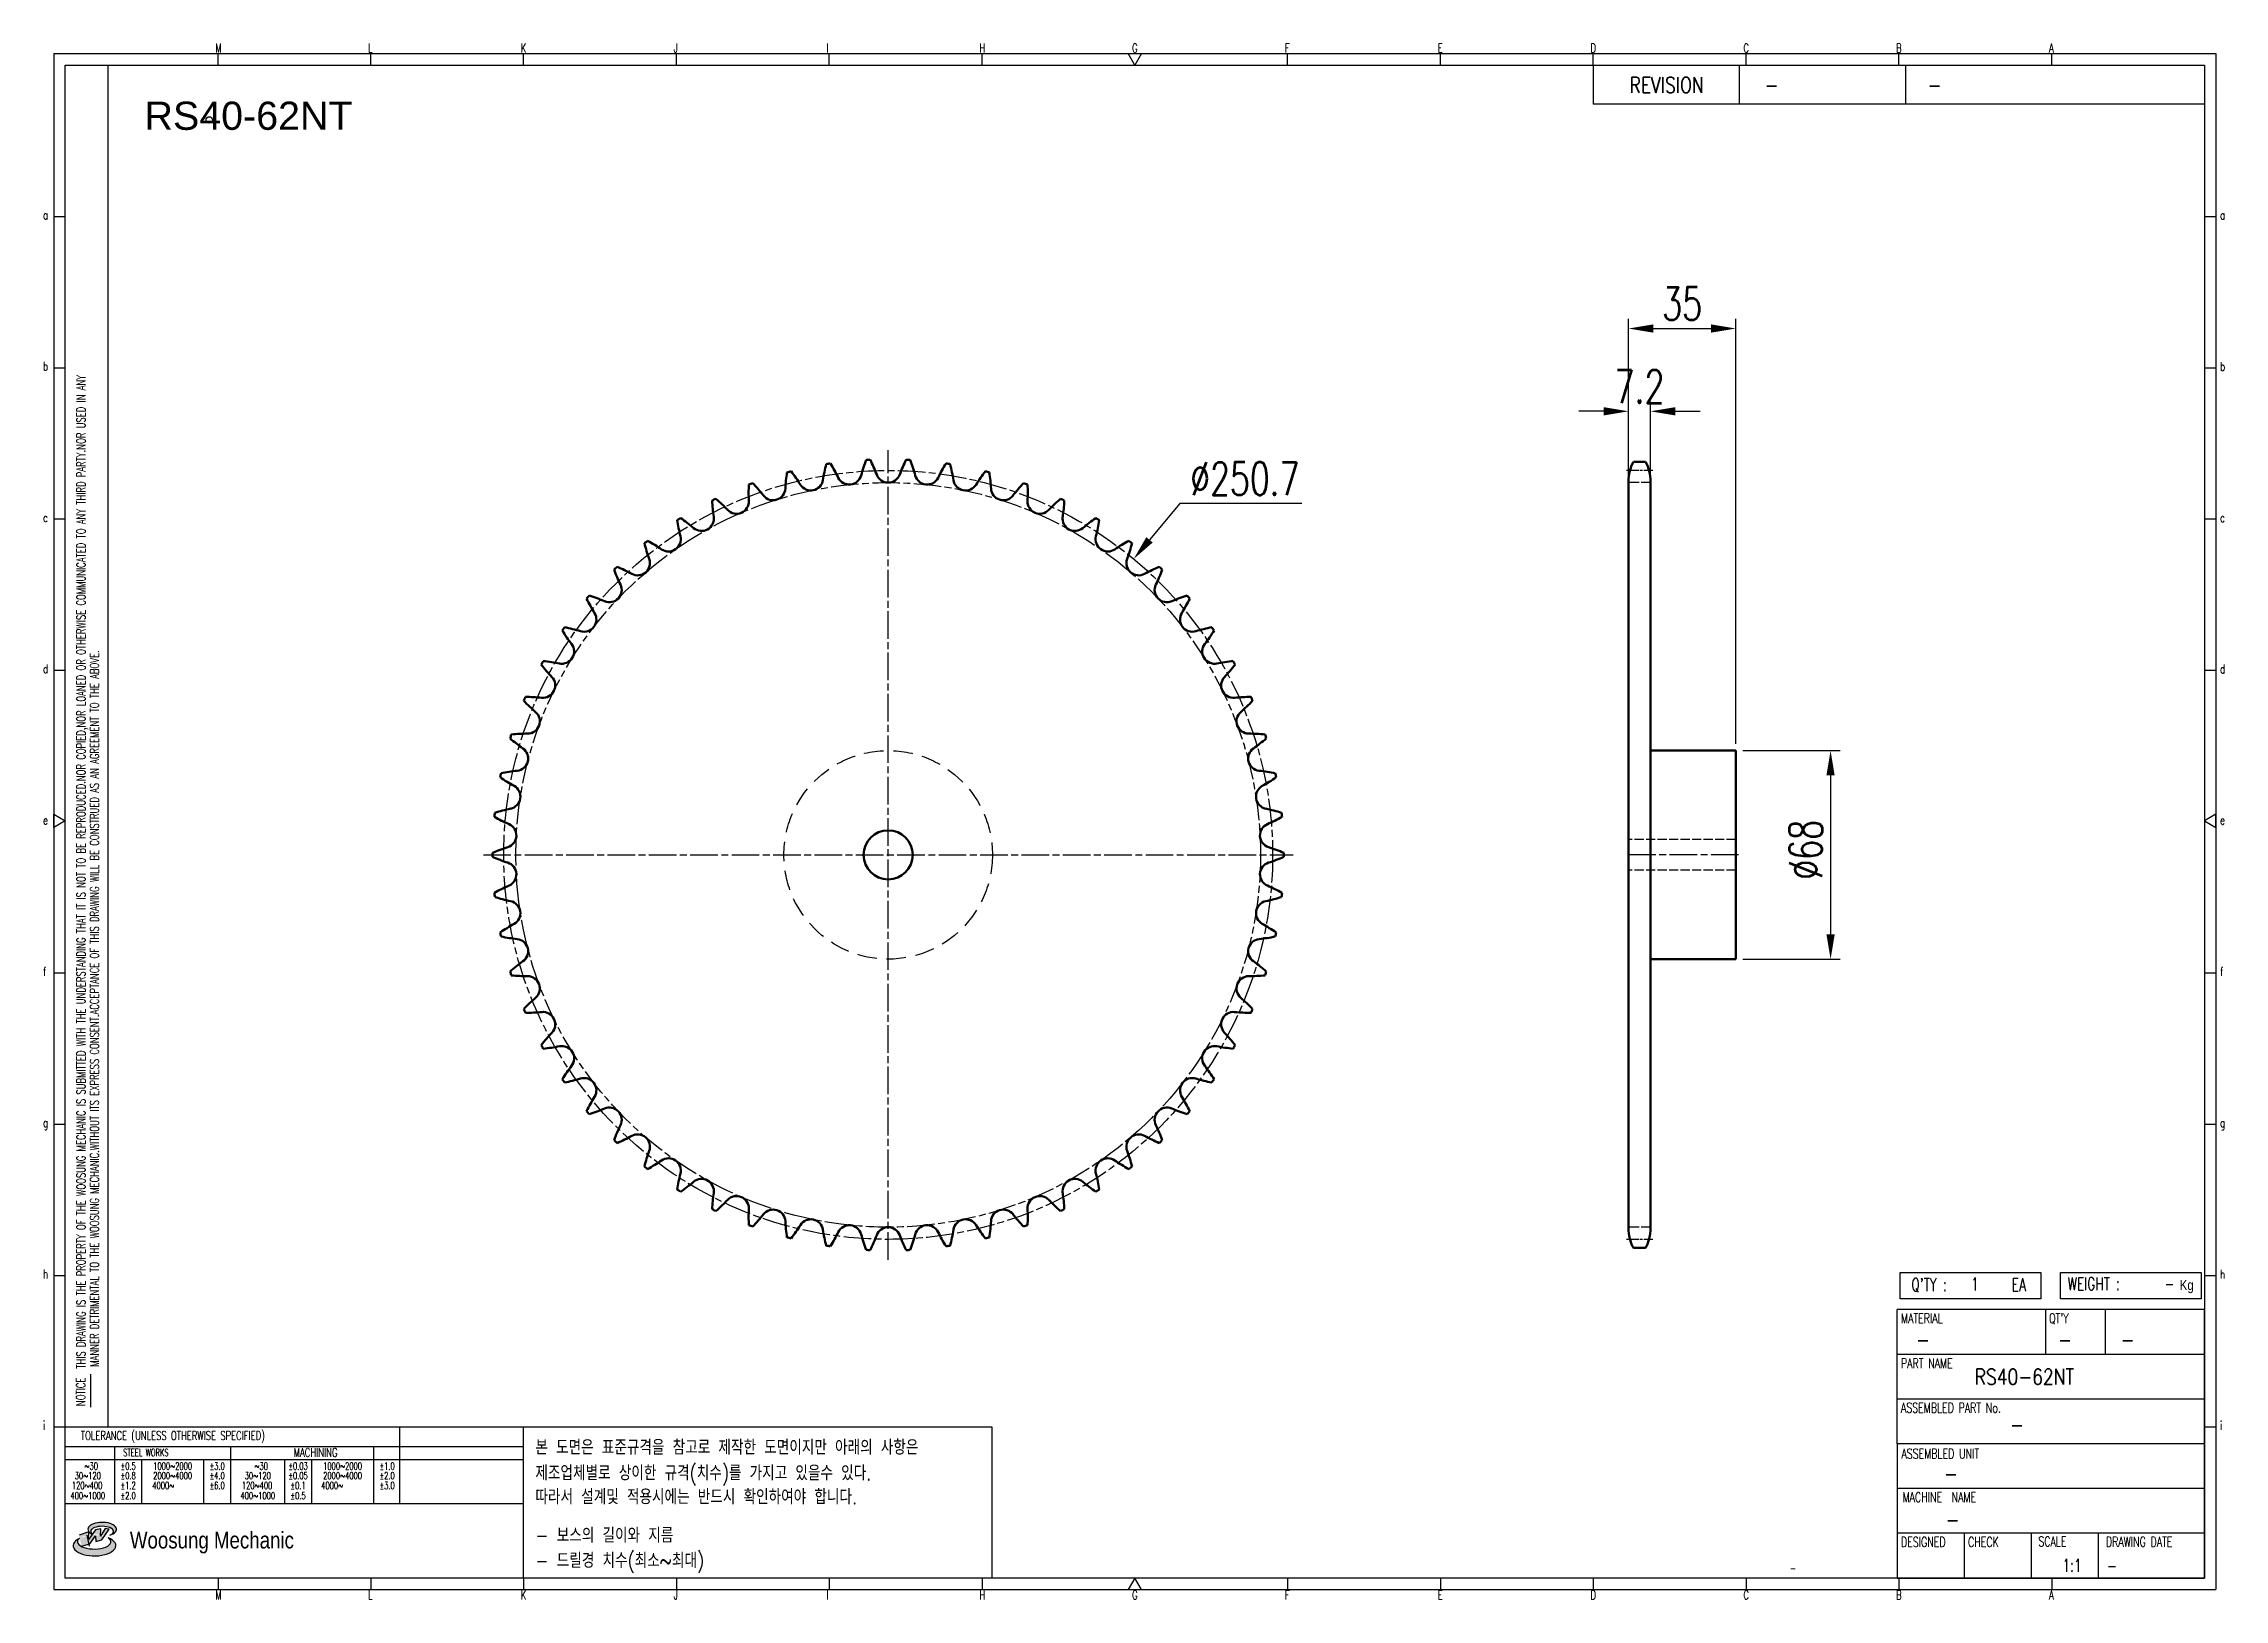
# Model space of a CAD drawing. Header units: millimetres. Extents: x 24040 to 24751, y 28 to 536.
import ezdxf
from ezdxf.enums import TextEntityAlignment as Align

# ---------------------------------------------------------------- set-up
doc = ezdxf.new("R2010")
doc.units = ezdxf.units.MM
for name, pattern in [('AM_ISO02W050', [7.5, 6, -1.5]), ('AM_ISO02W050x2', [3.75, 3, -0.75]), ('AM_ISO08W050', [18, 12, -1.5, 3, -1.5]), ('AM_ISO08W050x2', [9, 6, -0.75, 1.5, -0.75]), ('HIDDEN', [9.525, 6.35, -3.175])]:
    doc.linetypes.add(name, pattern=pattern)
for name, color, linetype, lineweight in [('AM_0N', 7, 'Continuous', 50), ('AM_3N', 6, 'AM_ISO02W050', 25), ('AM_7N', 4, 'AM_ISO08W050', 25)]:
    doc.layers.add(name, color=color, linetype=linetype, lineweight=lineweight)
for name, color, linetype in [('HL', 2, 'HIDDEN'), ('S-DIM', 7, 'Continuous'), ('TITLE', 7, 'Continuous'), ('도면레이아웃', 7, 'Continuous')]:
    doc.layers.add(name, color=color, linetype=linetype)
doc.styles.add('HAN', font='ROMANS.shx', dxfattribs={"width": 0.7, "bigfont": 'whgtxt.shx'})
doc.styles.add('HKD_ST2', font='romans.shx', dxfattribs={"width": 0.7, "height": 4, "bigfont": '@extfont2.shx'})
doc.styles.add('HSG', font='SIMPLEX.shx', dxfattribs={"width": 0.7, "bigfont": 'HSG.shx'})
doc.styles.add('ROMANS', font='romans.shx', dxfattribs={"width": 0.7, "bigfont": 'whgtxt.shx'})
doc.styles.add('SLDTEXTSTYLE4', font='arial.ttf', dxfattribs={"width": 0.8})
doc.styles.get("Standard").update_dxf_attribs({"font": 'arial.ttf'})
doc.dimstyles.new('APP23', dxfattribs={"dimscale": 4.5, "dimtxt": 2.4, "dimasz": 1.8, "dimexe": 0.7, "dimexo": 0.5, "dimgap": 0.6, "dimtad": 1, "dimtoh": 1, "dimdec": 1, "dimrnd": 0.01, "dimzin": 9, "dimdsep": 46, "dimtxsty": 'HSG', "dimcen": 0, "dimclrd": 1, "dimclre": 1, "dimclrt": 256, "dimazin": 2, "dimtp": 1, "dimtm": 1, "dimtfac": 0.5, "dimtdec": 1, "dimtix": 1, "dimtofl": 0, "dimtmove": 0, "dimatfit": 3, "dimfxl": 0, "dimtvp": 1, "dimtolj": 2, "dimlwd": -1, "dimlwe": -1, "dimarcsym": 0})

# ---------------------------------------------------------------- blocks, each defined once
blk = doc.blocks.new('SUYWSHJH')
at = {"layer": '도면레이아웃'}
h = blk.add_hatch(color=10, dxfattribs=at)
h.paths.add_polyline_path([(1.544, 35.177), (1.554, 34.966), (1.779, 35.034), (2.054, 35.422), (1.908, 35.446), (1.728, 35.167), (1.741, 35.439), (1.547, 35.405), (1.292, 35.041), (1.295, 35.33), (0.943, 35.208), (1.03, 34.8), (1.336, 34.885)])
edge = h.paths.add_edge_path()
edge.add_ellipse((1.795, 35.421), major_axis=(-0.53, 0), ratio=0.487785, start_angle=122.36065, end_angle=403.39574)
edge.add_line((1.411, 35.244), (1.419, 35.261))
edge.add_ellipse((1.798, 35.344), major_axis=(-0.423, 0), ratio=0.444396, start_angle=131.58977, end_angle=386.19408, ccw=False)
edge = h.paths.add_edge_path()
edge.add_ellipse((1.512, 34.815), major_axis=(-0.793, 0), ratio=0.480113, start_angle=314.67633, end_angle=590.85213)
edge.add_ellipse((1.501, 34.958), major_axis=(-0.62, 0), ratio=0.43311, start_angle=331.7024, end_angle=574.42495, ccw=False)
for p, q in [((0, 90.118), (80.15, 90.118)), ((0, 90.118), (0, 33.191)), ((6.089, 89.693), (6.089, 90.118)), ((11.753, 89.693), (11.753, 90.118)), ((17.418, 89.693), (17.418, 90.118)), ((23.082, 89.693), (23.082, 90.118)), ((28.746, 89.693), (28.746, 90.118)), ((34.411, 89.693), (34.411, 90.118)), ((45.739, 89.693), (45.739, 90.118)), ((51.404, 89.693), (51.404, 90.118)), ((57.068, 89.693), (57.068, 90.118)), ((62.732, 89.693), (62.732, 90.118)), ((68.397, 89.693), (68.397, 90.118)), ((74.061, 89.693), (74.061, 90.118)), ((80.15, 90.118), (80.15, 33.191)), ((0, 84.085), (0.425, 84.085)), ((79.725, 84.085), (80.15, 84.085)), ((0, 78.478), (0.425, 78.478)), ((79.725, 78.478), (80.15, 78.478)), ((0, 72.87), (0.425, 72.87)), ((79.725, 72.87), (80.15, 72.87)), ((0, 67.262), (0.425, 67.262)), ((79.725, 67.262), (80.15, 67.262)), ((0, 56.047), (0.425, 56.047)), ((79.725, 56.047), (80.15, 56.047)), ((0, 50.439), (0.425, 50.439)), ((79.725, 50.439), (80.15, 50.439)), ((0, 44.832), (0.425, 44.832)), ((79.725, 44.832), (80.15, 44.832)), ((1.377, 39.947), (1.377, 41.174)), ((0, 39.224), (0.425, 39.224)), ((79.725, 39.224), (80.15, 39.224)), ((0, 33.191), (80.15, 33.191)), ((6.089, 33.616), (6.089, 33.191)), ((11.753, 33.616), (11.753, 33.191)), ((17.418, 33.616), (17.418, 33.191)), ((23.082, 33.616), (23.082, 33.191)), ((28.746, 33.616), (28.746, 33.191)), ((34.411, 33.616), (34.411, 33.191)), ((45.739, 33.616), (45.739, 33.191)), ((51.404, 33.616), (51.404, 33.191)), ((57.068, 33.616), (57.068, 33.191)), ((62.732, 33.616), (62.732, 33.191)), ((68.397, 33.616), (68.397, 33.191)), ((74.061, 33.616), (74.061, 33.191))]:
    blk.add_line(p, q)
at = {"color": 2}
for p, q in [((2.017, 39.224), (2.017, 89.693)), ((0.425, 39.224), (17.418, 39.224)), ((12.816, 39.224), (12.816, 36.382)), ((17.418, 33.616), (17.418, 39.224)), ((0.425, 38.487), (17.418, 38.487)), ((0.425, 38.012), (17.418, 38.012)), ((2.257, 38.487), (2.257, 36.382)), ((3.257, 38.012), (3.257, 36.382)), ((5.557, 38.012), (5.557, 36.382)), ((6.557, 38.5), (6.557, 36.382)), ((8.557, 38.012), (8.557, 36.382)), ((9.557, 38.026), (9.557, 36.382)), ((11.857, 38.487), (11.857, 36.382)), ((0.425, 36.382), (17.418, 36.382))]:
    blk.add_line(p, q, dxfattribs=at)
at = {"color": 6, "ltscale": 0.5}
for p, q in [((57.068, 89.693), (57.068, 88.246)), ((62.47, 89.693), (62.47, 88.246)), ((68.635, 89.693), (68.635, 88.246)), ((79.725, 88.246), (57.068, 88.246)), ((68.336, 38.59), (68.336, 43.563)), ((79.725, 43.563), (68.336, 43.563)), ((73.827, 43.563), (73.827, 41.905)), ((76.037, 43.563), (76.037, 41.905)), ((79.725, 38.59), (79.725, 43.563)), ((79.725, 41.905), (68.336, 41.905)), ((79.725, 40.248), (68.336, 40.248)), ((68.336, 38.59), (68.336, 33.616)), ((79.725, 38.59), (68.336, 38.59)), ((79.725, 33.616), (79.725, 38.59)), ((79.725, 36.932), (68.336, 36.932)), ((79.725, 35.274), (68.336, 35.274)), ((70.822, 33.616), (70.822, 35.274)), ((73.309, 33.616), (73.309, 35.274)), ((75.796, 33.616), (75.796, 35.274)), ((68.336, 33.616), (79.725, 33.616))]:
    blk.add_line(p, q, dxfattribs=at)
for points in [[(40.075, 89.693), (39.83, 90.118), (40.32, 90.118)], [(0.425, 89.693), (79.725, 89.693), (79.725, 33.616), (0.425, 33.616)], [(0.425, 61.679), (0, 61.433), (0, 61.924)], [(79.725, 61.679), (80.15, 61.433), (80.15, 61.924)], [(40.075, 33.616), (39.83, 33.191), (40.32, 33.191)]]:
    blk.add_lwpolyline(points, close=True)
at = {"layer": 'TITLE', "color": 20}
for p, q in [((68.449, 43.961), (68.449, 44.936)), ((68.449, 44.936), (73.654, 44.936)), ((73.654, 44.936), (73.654, 43.961)), ((74.39, 43.961), (74.39, 44.936)), ((74.39, 44.936), (79.595, 44.936)), ((79.595, 44.936), (79.595, 43.961)), ((73.654, 43.961), (68.449, 43.961)), ((79.595, 43.961), (74.39, 43.961))]:
    blk.add_line(p, q, dxfattribs=at)
at = {"layer": '도면레이아웃'}
for p, q in [((1.295, 35.33), (0.943, 35.208)), ((1.03, 34.8), (1.336, 34.885)), ((1.224, 35.208), (1.311, 34.8)), ((1.224, 35.208), (1.224, 35.208)), ((1.547, 35.405), (1.292, 35.041)), ((1.292, 35.041), (1.295, 35.33)), ((1.336, 34.885), (1.544, 35.177)), ((1.419, 35.261), (1.411, 35.244)), ((1.544, 35.177), (1.554, 34.966)), ((1.741, 35.439), (1.547, 35.405)), ((1.554, 34.966), (1.779, 35.034)), ((1.908, 35.446), (1.728, 35.167)), ((1.728, 35.167), (1.741, 35.439)), ((1.779, 35.034), (2.054, 35.422)), ((2.054, 35.422), (1.908, 35.446))]:
    blk.add_line(p, q, dxfattribs=at)
for centre, major_axis, ratio, start_param, end_param in [((1.795, 35.421), (-0.53, 0), 0.487785, 2.135596, 7.040584), ((1.512, 34.815), (-0.793, 0), 0.480113, 5.492138, 10.312315), ((1.501, 34.958), (-0.62, 0), 0.43311, 5.789299, 10.025607), ((1.798, 35.344), (-0.423, 0), 0.444396, 2.296675, 6.740358)]:
    blk.add_ellipse(centre, major_axis=major_axis, ratio=ratio, start_param=start_param, end_param=end_param, dxfattribs=at)
at = {"color": 4, "style": 'HKD_ST2', "width": 0.7}
for s, p in [('M', (5.988, 90.164)), ('L', (11.652, 90.164)), ('K', (17.316, 90.164)), ('J', (22.981, 90.164)), ('I', (28.645, 90.164)), ('H', (34.309, 90.164)), ('G', (39.974, 90.164)), ('F', (45.638, 90.164)), ('E', (51.302, 90.164)), ('D', (56.967, 90.164)), ('C', (62.631, 90.164)), ('B', (68.295, 90.164)), ('A', (73.96, 90.164)), ('a', (-0.395, 83.976)), ('a', (80.305, 83.97)), ('b', (-0.395, 78.368)), ('b', (80.305, 78.362)), ('c', (-0.395, 72.76)), ('c', (80.305, 72.754)), ('d', (-0.395, 67.153)), ('d', (80.305, 67.147)), ('e', (-0.395, 61.545)), ('e', (80.305, 61.539)), ('f', (-0.395, 55.937)), ('f', (80.305, 55.931)), ('g', (-0.395, 50.33)), ('g', (80.305, 50.324)), ('h', (-0.395, 44.722)), ('h', (80.305, 44.716)), ('i', (-0.395, 39.114)), ('i', (80.305, 39.108)), ('M', (5.988, 32.824)), ('L', (11.652, 32.824)), ('K', (17.316, 32.824)), ('J', (22.981, 32.824)), ('I', (28.645, 32.824)), ('H', (34.309, 32.824)), ('G', (39.974, 32.824)), ('F', (45.638, 32.824)), ('E', (51.302, 32.824)), ('D', (56.967, 32.824)), ('C', (62.631, 32.824)), ('B', (68.295, 32.824)), ('A', (73.96, 32.824))]:
    blk.add_text(s, height=0.326, dxfattribs=at).set_placement(p)
for s, height, style, width, p in [('REVISION', 0.5806, 'HAN', 0.8, (58.415, 88.664)), ('-', 0.581, 'HAN', 0.8, (63.426, 88.664)), ('-', 0.581, 'HAN', 0.8, (69.468, 88.664)), ("Q'TY : ", 0.4746, 'HKD_ST2', 0.7, (68.857, 44.253)), ('1', 0.475, 'HKD_ST2', 0.7, (71.071, 44.275)), ('EA', 0.4746, 'HKD_ST2', 0.7, (72.578, 44.253)), ('WEIGHT : ', 0.4746, 'HKD_ST2', 0.7, (74.65, 44.286)), ('-', 0.581, 'HAN', 0.8, (69.029, 42.157)), ('-', 0.581, 'HAN', 0.8, (74.289, 42.157)), ('-', 0.581, 'HAN', 0.8, (76.623, 42.157)), ('-', 0.581, 'HAN', 0.8, (72.515, 39.013)), ('-', 0.581, 'HAN', 0.8, (70.067, 37.189)), ('-', 0.581, 'HAN', 0.8, (70.126, 35.48)), ('1:1', 0.4746, 'HKD_ST2', 0.7, (74.458, 33.848)), ('-', 0.475, 'HKD_ST2', 0.7, (76.112, 33.837))]:
    blk.add_text(s, height=height, dxfattribs=dict(style=style, width=width)).set_placement(p)
at = {"color": 6, "style": 'HKD_ST2', "width": 0.7}
for s, p in [(' THIS DRAWING IS THE PROPERTY OF THE WOOSUNG MECHANIC IS SUBMITTED WITH THE UNDERSTANDING THAT IT IS NOT TO BE REPRODUCED.NOR COPIED,NOR LOANED OR OTHERWISE COMMUNICATED TO ANY THIRD PARTY.NOR USED IN ANY', (1.173, 41.217)), ('MANNER DETRIMENTAL TO THE WOOSUNG MECHANIC.WITHOUT ITS EXPRESS CONSENT.ACCEPTANCE OF THIS DRAWING WILL BE CONSTRUED AS AN AGREEMENT TO THE ABOVE.', (1.672, 41.447))]:
    blk.add_text(s, height=0.326266, rotation=90, dxfattribs=at).set_placement(p)
at = {"style": 'HKD_ST2', "width": 0.7}
blk.add_text('-', height=0.475, dxfattribs=at).set_placement((78.613, 44.286), align=Align.RIGHT)
at = {"color": 4, "style": 'HKD_ST2', "width": 0.7}
for s, height, p in [('MATERIAL', 0.3651, (68.474, 43.425)), ("QT'Y", 0.3651, (73.965, 43.425)), ('PART NAME', 0.3651, (68.474, 41.756)), ('ASSEMBLED PART No.', 0.36511, (68.474, 40.109)), ('ASSEMBLED UNIT', 0.36511, (68.49, 38.408)), ('MACHINE  NAME', 0.36511, (68.532, 36.794)), ('DESIGNED', 0.3651, (68.474, 35.136)), ('CHECK', 0.3651, (70.961, 35.136)), ('SCALE', 0.3651, (73.566, 35.153)), ('DRAWING DATE', 0.36511, (76.071, 35.141))]:
    blk.add_text(s, height=height, dxfattribs=at).set_placement(p, align=Align.TOP_LEFT)
at = {"style": 'HKD_ST2', "width": 0.7}
blk.add_text('NOTICE', height=0.3263, rotation=90, dxfattribs=at).set_placement((1.163, 39.988))
for s, height, style, width, p in [('TOLERANCE (UNLESS OTHERWISE SPECIFIED)', 0.32627, 'HKD_ST2', 0.7, (4.417, 38.896)), ('-', 0.326, 'ROMANS', 0.65, (64.469, 33.975))]:
    blk.add_text(s, height=height, dxfattribs=dict(style=style, width=width)).set_placement(p, align=Align.MIDDLE_CENTER)
at = {"color": 4, "style": 'HKD_ST2', "width": 0.7}
for s, height, p in [('STEEL WORKS', 0.26101, (3.416, 38.268)), ('MACHINING', 0.3263, (9.707, 38.27)), ('%%P0.5', 0.261, (2.757, 37.762)), ('%%P0.8', 0.261, (2.757, 37.411)), ('%%P3.0', 0.261, (6.057, 37.762)), ('%%P4.0', 0.261, (6.057, 37.411)), ('%%P0.03', 0.261, (9.057, 37.762)), ('%%P0.05', 0.261, (9.057, 37.411)), ('%%P1.0', 0.261, (12.357, 37.762)), ('%%P2.0', 0.261, (12.357, 37.411)), ('%%P1.2', 0.261, (2.757, 37.045)), ('%%P2.0', 0.261, (2.757, 36.67)), ('%%P6.0', 0.261, (6.057, 37.045)), ('%%P0.1', 0.261, (9.057, 37.045)), ('%%P0.5', 0.261, (9.057, 36.67)), ('%%P3.0', 0.261, (12.357, 37.045))]:
    blk.add_text(s, height=height, dxfattribs=at).set_placement(p, align=Align.MIDDLE)
for s, height, p in [('30%%126120', 0.261, (1.263, 37.411)), ('%%12630', 0.261, (1.389, 37.762)), ('2000%%1264000', 0.26101, (4.407, 37.411)), ('1000%%1262000', 0.26101, (4.407, 37.762)), ('30%%126120', 0.261, (7.563, 37.411)), ('%%12630', 0.261, (7.689, 37.762)), ('2000%%1264000', 0.26101, (10.707, 37.411)), ('1000%%1262000', 0.26101, (10.707, 37.762)), ('400%%1261000', 0.26101, (1.263, 36.67)), ('120%%126400', 0.26101, (1.237, 37.045)), ('4000%%126', 0.261, (4.061, 37.045)), ('400%%1261000', 0.26101, (7.563, 36.67)), ('120%%126400', 0.26101, (7.537, 37.045)), ('4000%%126', 0.261, (10.321, 37.045))]:
    blk.add_text(s, height=height, dxfattribs=at).set_placement(p, align=Align.MIDDLE_CENTER)
at = {"color": 1, "style": 'SLDTEXTSTYLE4', "width": 0.8}
blk.add_text('Woosung Mechanic', height=0.61957, dxfattribs=at).set_placement((2.822, 34.711))
at = {"layer": 'TITLE', "width": 0.8}
blk.add_text('Kg', height=0.3789, dxfattribs=at).set_placement((78.807, 44.286))
blk = doc.blocks.new('*D2')
at = {"layer": 'Defpoints', "color": 0, "transparency": 16777216}
for p in [(24395.01, 367.68), (24234.91, 174.7)]:
    blk.add_point(p, dxfattribs=at)
at = {"layer": 'S-DIM', "color": 1, "transparency": 16777216}
for p, q in [((24410.03, 385.78), (24400.18, 373.91)), ((24449.81, 385.78), (24410.03, 385.78))]:
    blk.add_line(p, q, dxfattribs=at)
blk.add_solid([(24399.14, 374.78), (24401.22, 373.05), (24395.01, 367.68)], dxfattribs=at)
at = {"layer": 'S-DIM', "transparency": 16777216, "insert": (24431.27, 393.88), "char_height": 10.8, "attachment_point": 5, "style": 'HSG'}
blk.add_mtext('\\A2;∅250.7', dxfattribs=at)
blk = doc.blocks.new('*D3')
at = {"layer": 'Defpoints', "color": 0, "transparency": 16777216}
for p in [(24563.56, 415.83), (24556.36, 392.59), (24563.56, 392.59)]:
    blk.add_point(p, dxfattribs=at)
at = {"layer": 'S-DIM', "color": 1, "transparency": 16777216}
for p, q in [((24548.26, 415.83), (24540.16, 415.83)), ((24556.36, 394.84), (24556.36, 418.98)), ((24563.56, 394.84), (24563.56, 418.98)), ((24571.66, 415.83), (24579.76, 415.83))]:
    blk.add_line(p, q, dxfattribs=at)
for points in [[(24548.26, 417.18), (24548.26, 414.48), (24556.36, 415.83)], [(24571.66, 417.18), (24571.66, 414.48), (24563.56, 415.83)]]:
    blk.add_solid(points, dxfattribs=at)
at = {"layer": 'S-DIM', "transparency": 16777216, "insert": (24559.96, 423.93), "char_height": 10.8, "attachment_point": 5, "style": 'HSG'}
blk.add_mtext('\\A2;7.2', dxfattribs=at)
blk = doc.blocks.new('*D4')
at = {"layer": 'Defpoints', "color": 0, "transparency": 16777216}
for p in [(24591.36, 442.83), (24556.36, 392.59), (24591.36, 305.19)]:
    blk.add_point(p, dxfattribs=at)
at = {"layer": 'S-DIM', "color": 1, "transparency": 16777216}
for p, q in [((24556.36, 394.84), (24556.36, 445.98)), ((24564.46, 442.83), (24583.26, 442.83)), ((24591.36, 307.44), (24591.36, 445.98))]:
    blk.add_line(p, q, dxfattribs=at)
for points in [[(24564.46, 444.18), (24564.46, 441.48), (24556.36, 442.83)], [(24583.26, 444.18), (24583.26, 441.48), (24591.36, 442.83)]]:
    blk.add_solid(points, dxfattribs=at)
at = {"layer": 'S-DIM', "transparency": 16777216, "insert": (24573.86, 450.93), "char_height": 10.8, "attachment_point": 5, "style": 'HSG'}
blk.add_mtext('\\A2;35', dxfattribs=at)
blk = doc.blocks.new('*D5')
at = {"layer": 'Defpoints', "color": 0, "transparency": 16777216}
for p in [(24591.36, 305.19), (24591.36, 237.19), (24622.27, 237.19)]:
    blk.add_point(p, dxfattribs=at)
at = {"layer": 'S-DIM', "color": 1, "transparency": 16777216}
for p, q in [((24593.61, 305.19), (24625.42, 305.19)), ((24622.27, 297.09), (24622.27, 245.29)), ((24593.61, 237.19), (24625.42, 237.19))]:
    blk.add_line(p, q, dxfattribs=at)
for points in [[(24620.92, 297.09), (24623.62, 297.09), (24622.27, 305.19)], [(24620.92, 245.29), (24623.62, 245.29), (24622.27, 237.19)]]:
    blk.add_solid(points, dxfattribs=at)
at = {"layer": 'S-DIM', "transparency": 16777216, "insert": (24614.17, 272.86), "char_height": 10.8, "attachment_point": 5, "rotation": 90, "style": 'HSG'}
blk.add_mtext('\\A2;%%c68', dxfattribs=at)

msp = doc.modelspace()

# ---------------------------------------------------------------- linework, layer by layer
at = {"color": 4}
msp.add_lwpolyline([(24196.08, 84.73), (24348.8, 84.73), (24348.8, 35.39), (24196.08, 35.39)], close=True, dxfattribs=at)
msp.add_circle((24093.57, 510.83), 1.06)
at = {"layer": 'AM_0N'}
for p, q in [((24557.97, 399.37), (24561.95, 399.37)), ((24556.36, 392.97), (24556.36, 149.41)), ((24563.56, 392.97), (24563.56, 149.41)), ((24563.56, 305.19), (24591.36, 305.19)), ((24591.36, 305.19), (24591.36, 237.19)), ((24563.56, 237.19), (24591.36, 237.19)), ((24557.97, 143.01), (24561.95, 143.01))]:
    msp.add_line(p, q, dxfattribs=at)
msp.add_circle((24314.96, 271.19), 8, dxfattribs=at)
for centre, radius, start, end in [((24353.97, 383.73), 61.06, 165.88463, 170.8871), ((24314.96, 271.19), 129.02, 98.40814, 99.01121), ((24244.06, 366.89), 61.06, 26.53226, 31.53472), ((24365.15, 379.21), 61.06, 160.07818, 165.08065), ((24314.96, 271.19), 129.02, 92.60169, 93.20476), ((24254.1, 373.57), 61.06, 20.72581, 25.72827), ((24375.82, 373.57), 61.06, 154.27173, 159.27419), ((24314.96, 271.19), 129.02, 86.79524, 87.39831), ((24264.77, 379.21), 61.06, 14.91935, 19.92182), ((24385.87, 366.89), 61.06, 148.46528, 153.46774), ((24314.96, 271.19), 129.02, 80.98879, 81.59186), ((24275.96, 383.73), 61.06, 9.1129, 14.11537), ((24569.86, 392.97), 13.5, 151.70092, 180), ((24550.06, 392.97), 13.5, 0, 28.29908), ((24330.51, 389.28), 61.06, 177.49754, 182.5), ((24314.96, 271.19), 129.02, 110.02104, 110.62412), ((24226.24, 350.66), 61.06, 38.14516, 43.14763), ((24342.38, 387.1), 61.06, 171.69108, 176.69355), ((24314.96, 271.19), 129.02, 104.21459, 104.81767), ((24234.74, 359.23), 61.06, 32.33871, 37.34117), ((24289.72, 394.03), 4.01, 212.33871, 350.8871), ((24302.27, 395.96), 4.01, 206.53226, 345.08065), ((24314.96, 396.6), 4.01, 200.72581, 339.27419), ((24327.65, 395.96), 4.01, 194.91935, 333.46774), ((24340.21, 394.03), 4.01, 189.1129, 327.66129), ((24395.19, 359.23), 61.06, 142.65883, 147.66129), ((24314.96, 271.19), 129.02, 75.18233, 75.78541), ((24287.54, 387.1), 61.06, 3.30645, 8.30892), ((24403.68, 350.66), 61.06, 136.85237, 141.85484), ((24314.96, 271.19), 129.02, 69.37588, 69.97896), ((24299.41, 389.28), 61.06, 357.5, 2.50246), ((24314.96, 271.19), 129.02, 115.82749, 116.43057), ((24318.49, 390.24), 61.06, 183.30399, 188.30645), ((24218.66, 341.28), 61.06, 43.95161, 48.95408), ((24265.5, 386.44), 4.01, 223.95161, 2.5), ((24277.42, 390.85), 4.01, 218.14516, 356.69355), ((24352.51, 390.85), 4.01, 183.30645, 321.85484), ((24364.42, 386.44), 4.01, 177.5, 316.04839), ((24411.26, 341.28), 61.06, 131.04592, 136.04839), ((24314.96, 271.19), 129.02, 63.56943, 64.17251), ((24311.44, 390.24), 61.06, 351.69355, 356.69601), ((24314.96, 271.19), 129.02, 121.63395, 122.23702), ((24306.42, 389.99), 61.06, 189.11044, 194.1129), ((24212.06, 331.17), 61.06, 49.75806, 54.76053), ((24254.1, 380.84), 4.01, 229.75806, 8.30645), ((24375.82, 380.84), 4.01, 171.69355, 310.24194), ((24417.86, 331.17), 61.06, 125.23947, 130.24194), ((24314.96, 271.19), 129.02, 57.76298, 58.36605), ((24323.5, 389.99), 61.06, 345.8871, 350.88956), ((24314.96, 271.19), 129.02, 127.4404, 128.04347), ((24294.45, 388.52), 61.06, 194.91689, 199.91935), ((24206.52, 320.46), 61.06, 55.56452, 60.56698), ((24243.32, 374.12), 4.01, 235.56452, 14.1129), ((24386.61, 374.12), 4.01, 165.8871, 304.43548), ((24423.4, 320.46), 61.06, 119.43302, 124.43548), ((24335.47, 388.52), 61.06, 340.08065, 345.08311), ((24314.96, 271.19), 129.02, 51.95653, 52.5596), ((24314.96, 271.19), 129.02, 133.24685, 133.84992), ((24282.68, 385.84), 61.06, 200.72334, 205.72581), ((24202.09, 309.23), 61.06, 61.37097, 66.37343), ((24233.27, 366.35), 4.01, 241.37097, 19.91935), ((24396.65, 366.35), 4.01, 160.08065, 298.62903), ((24427.83, 309.23), 61.06, 113.62657, 118.62903), ((24347.24, 385.84), 61.06, 334.27419, 339.27666), ((24314.96, 271.19), 129.02, 46.15008, 46.75315), ((24314.96, 271.19), 129.02, 139.0533, 139.65638), ((24198.82, 297.62), 61.06, 67.17742, 72.17988), ((24224.06, 357.59), 4.01, 247.17742, 25.72581), ((24405.86, 357.59), 4.01, 154.27419, 292.82258), ((24431.1, 297.62), 61.06, 107.82012, 112.82258), ((24314.96, 271.19), 129.02, 40.34362, 40.9467), ((24215.79, 347.96), 4.01, 252.98387, 31.53226), ((24271.25, 381.99), 61.06, 206.52979, 211.53226), ((24414.13, 347.96), 4.01, 148.46774, 287.01613), ((24358.67, 381.99), 61.06, 328.46774, 333.47021), ((24314.96, 271.19), 129.02, 144.85975, 145.46283), ((24260.27, 377), 61.06, 212.33625, 217.33871), ((24196.75, 285.73), 61.06, 72.98387, 77.98634), ((24433.18, 285.73), 61.06, 102.01366, 107.01613), ((24369.66, 377), 61.06, 322.66129, 327.66375), ((24314.96, 271.19), 129.02, 34.53717, 35.14025), ((24314.96, 271.19), 129.02, 150.6662, 151.26928), ((24195.88, 273.7), 61.06, 78.79032, 83.79279), ((24208.53, 337.53), 4.01, 258.79032, 37.33871), ((24421.39, 337.53), 4.01, 142.66129, 281.20968), ((24434.04, 273.7), 61.06, 96.20721, 101.20968), ((24314.96, 271.19), 129.02, 28.73072, 29.3338), ((24249.84, 370.92), 61.06, 218.1427, 223.14516), ((24202.37, 326.42), 4.01, 264.59677, 43.14516), ((24427.56, 326.42), 4.01, 136.85484, 275.40323), ((24380.08, 370.92), 61.06, 316.85484, 321.8573), ((24314.96, 271.19), 129.02, 156.47266, 157.07573), ((24240.09, 363.82), 61.06, 223.94915, 228.95161), ((24196.24, 261.64), 61.06, 84.59677, 89.59924), ((24433.68, 261.64), 61.06, 90.40076, 95.40323), ((24389.84, 363.82), 61.06, 311.04839, 316.05085), ((24314.96, 271.19), 129.02, 22.92427, 23.52734), ((24197.36, 314.75), 4.01, 270.40323, 48.95161), ((24432.57, 314.75), 4.01, 131.04839, 269.59677), ((24314.96, 271.19), 129.02, 162.27911, 162.88218), ((24231.1, 355.77), 61.06, 229.7556, 234.75806), ((24197.81, 249.68), 61.06, 90.40323, 95.40569), ((24193.55, 302.62), 4.01, 276.20968, 54.75806), ((24436.37, 302.62), 4.01, 125.24194, 263.79032), ((24432.11, 249.68), 61.06, 84.59431, 89.59677), ((24398.82, 355.77), 61.06, 305.24194, 310.2444), ((24314.96, 271.19), 129.02, 17.11782, 17.72089), ((24314.96, 271.19), 129.02, 168.08556, 168.68863), ((24222.97, 346.85), 61.06, 235.56205, 240.56452), ((24200.59, 237.94), 61.06, 96.20968, 101.21214), ((24191, 290.18), 4.01, 282.01613, 60.56452), ((24438.93, 290.18), 4.01, 119.43548, 257.98387), ((24429.33, 237.94), 61.06, 78.78786, 83.79032), ((24406.95, 346.85), 61.06, 299.43548, 304.43795), ((24314.96, 271.19), 129.02, 11.31137, 11.91444), ((24314.96, 271.19), 129.02, 173.89201, 174.49509), ((24204.54, 226.54), 61.06, 102.01613, 107.01859), ((24425.38, 226.54), 61.06, 72.98141, 77.98387), ((24314.96, 271.19), 129.02, 5.50491, 6.10799), ((24215.79, 337.16), 61.06, 241.3685, 246.37097), ((24189.71, 277.54), 4.01, 287.82258, 66.37097), ((24440.21, 277.54), 4.01, 113.62903, 252.17742), ((24414.13, 337.16), 61.06, 293.62903, 298.6315), ((24209.63, 215.59), 61.06, 107.82258, 112.82504), ((24314.96, 271.19), 129.02, 179.69846, 180.30154), ((24209.63, 326.79), 61.06, 247.17496, 252.17742), ((24420.3, 215.59), 61.06, 67.17496, 72.17742), ((24420.3, 326.79), 61.06, 287.82258, 292.82504), ((24314.96, 271.19), 129.02, 359.69846, 0.30154), ((24189.71, 264.84), 4.01, 293.62903, 72.17742), ((24440.21, 264.84), 4.01, 107.82258, 246.37097), ((24215.79, 205.22), 61.06, 113.62903, 118.6315), ((24314.96, 271.19), 129.02, 185.50491, 186.10799), ((24204.54, 315.84), 61.06, 252.98141, 257.98387), ((24191, 252.2), 4.01, 299.43548, 77.98387), ((24438.93, 252.2), 4.01, 102.01613, 240.56452), ((24425.38, 315.84), 61.06, 282.01613, 287.01859), ((24414.13, 205.22), 61.06, 61.3685, 66.37097), ((24314.96, 271.19), 129.02, 353.89201, 354.49509), ((24222.97, 195.53), 61.06, 119.43548, 124.43795), ((24314.96, 271.19), 129.02, 191.31137, 191.91444), ((24200.59, 304.44), 61.06, 258.78786, 263.79032), ((24193.55, 239.76), 4.01, 305.24194, 83.79032), ((24436.37, 239.76), 4.01, 96.20968, 234.75806), ((24429.33, 304.44), 61.06, 276.20968, 281.21214), ((24406.95, 195.53), 61.06, 55.56205, 60.56452), ((24314.96, 271.19), 129.02, 348.08556, 348.68863), ((24231.1, 186.61), 61.06, 125.24194, 130.2444), ((24398.82, 186.61), 61.06, 49.7556, 54.75806), ((24314.96, 271.19), 129.02, 197.11782, 197.72089), ((24197.81, 292.7), 61.06, 264.59431, 269.59677), ((24197.36, 227.63), 4.01, 311.04839, 89.59677), ((24432.57, 227.63), 4.01, 90.40323, 228.95161), ((24432.11, 292.7), 61.06, 270.40323, 275.40569), ((24314.96, 271.19), 129.02, 342.27911, 342.88218), ((24240.09, 178.56), 61.06, 131.04839, 136.05085), ((24314.96, 271.19), 129.02, 202.92427, 203.52734), ((24389.84, 178.56), 61.06, 43.94915, 48.95161), ((24314.96, 271.19), 129.02, 336.47266, 337.07573), ((24196.24, 280.74), 61.06, 270.40076, 275.40323), ((24202.37, 215.96), 4.01, 316.85484, 95.40323), ((24427.56, 215.96), 4.01, 84.59677, 223.14516), ((24433.68, 280.74), 61.06, 264.59677, 269.59924), ((24249.84, 171.46), 61.06, 136.85484, 141.8573), ((24314.96, 271.19), 129.02, 208.73072, 209.3338), ((24195.88, 268.68), 61.06, 276.20721, 281.20968), ((24208.53, 204.85), 4.01, 322.66129, 101.20968), ((24421.39, 204.85), 4.01, 78.79032, 217.33871), ((24434.04, 268.68), 61.06, 258.79032, 263.79279), ((24380.08, 171.46), 61.06, 38.1427, 43.14516), ((24314.96, 271.19), 129.02, 330.6662, 331.26928), ((24260.27, 165.38), 61.06, 142.66129, 147.66375), ((24369.66, 165.38), 61.06, 32.33625, 37.33871), ((24314.96, 271.19), 129.02, 214.53717, 215.14025), ((24196.75, 256.65), 61.06, 282.01366, 287.01613), ((24215.79, 194.42), 4.01, 328.46774, 107.01613), ((24271.25, 160.39), 61.06, 148.46774, 153.47021), ((24414.13, 194.42), 4.01, 72.98387, 211.53226), ((24358.67, 160.39), 61.06, 26.52979, 31.53226), ((24433.18, 256.65), 61.06, 252.98387, 257.98634), ((24314.96, 271.19), 129.02, 324.85975, 325.46283), ((24314.96, 271.19), 129.02, 220.34362, 220.9467), ((24198.82, 244.76), 61.06, 287.82012, 292.82258), ((24224.06, 184.79), 4.01, 334.27419, 112.82258), ((24405.86, 184.79), 4.01, 67.17742, 205.72581), ((24431.1, 244.76), 61.06, 247.17742, 252.17988), ((24314.96, 271.19), 129.02, 319.0533, 319.65638), ((24282.68, 156.54), 61.06, 154.27419, 159.27666), ((24314.96, 271.19), 129.02, 226.15008, 226.75315), ((24202.09, 233.15), 61.06, 293.62657, 298.62903), ((24233.27, 176.03), 4.01, 340.08065, 118.62903), ((24396.65, 176.03), 4.01, 61.37097, 199.91935), ((24427.83, 233.15), 61.06, 241.37097, 246.37343), ((24347.24, 156.54), 61.06, 20.72334, 25.72581), ((24314.96, 271.19), 129.02, 313.24685, 313.84992), ((24294.45, 153.86), 61.06, 160.08065, 165.08311), ((24206.52, 221.92), 61.06, 299.43302, 304.43548), ((24243.32, 168.26), 4.01, 345.8871, 124.43548), ((24386.61, 168.26), 4.01, 55.56452, 194.1129), ((24423.4, 221.92), 61.06, 235.56452, 240.56698), ((24335.47, 153.86), 61.06, 14.91689, 19.91935), ((24314.96, 271.19), 129.02, 231.95653, 232.5596), ((24306.42, 152.39), 61.06, 165.8871, 170.88956), ((24212.06, 211.21), 61.06, 305.23947, 310.24194), ((24254.1, 161.54), 4.01, 351.69355, 130.24194), ((24375.82, 161.54), 4.01, 49.75806, 188.30645), ((24417.86, 211.21), 61.06, 229.75806, 234.76053), ((24323.5, 152.39), 61.06, 9.11044, 14.1129), ((24314.96, 271.19), 129.02, 307.4404, 308.04347), ((24314.96, 271.19), 129.02, 237.76298, 238.36605), ((24318.49, 152.14), 61.06, 171.69355, 176.69601), ((24218.66, 201.1), 61.06, 311.04592, 316.04839), ((24265.5, 155.94), 4.01, 357.5, 136.04839), ((24364.42, 155.94), 4.01, 43.95161, 182.5), ((24411.26, 201.1), 61.06, 223.95161, 228.95408), ((24311.44, 152.14), 61.06, 3.30399, 8.30645), ((24314.96, 271.19), 129.02, 301.63395, 302.23702), ((24314.96, 271.19), 129.02, 243.56943, 244.17251), ((24330.51, 153.1), 61.06, 177.5, 182.50246), ((24314.96, 271.19), 129.02, 249.37588, 249.97896), ((24226.24, 191.72), 61.06, 316.85237, 321.85484), ((24277.42, 151.53), 4.01, 3.30645, 141.85484), ((24342.38, 155.28), 61.06, 183.30645, 188.30892), ((24234.74, 183.15), 61.06, 322.65883, 327.66129), ((24289.72, 148.35), 4.01, 9.1129, 147.66129), ((24302.27, 146.42), 4.01, 14.91935, 153.46774), ((24314.96, 145.78), 4.01, 20.72581, 159.27419), ((24327.65, 146.42), 4.01, 26.53226, 165.08065), ((24340.21, 148.35), 4.01, 32.33871, 170.8871), ((24395.19, 183.15), 61.06, 212.33871, 217.34117), ((24287.54, 155.28), 61.06, 351.69108, 356.69355), ((24352.51, 151.53), 4.01, 38.14516, 176.69355), ((24403.68, 191.72), 61.06, 218.14516, 223.14763), ((24314.96, 271.19), 129.02, 290.02104, 290.62412), ((24299.41, 153.1), 61.06, 357.49754, 2.5), ((24314.96, 271.19), 129.02, 295.82749, 296.43057), ((24569.86, 149.41), 13.5, 180, 208.29908), ((24550.06, 149.41), 13.5, 331.70092, 0), ((24314.96, 271.19), 129.02, 255.18233, 255.78541), ((24353.97, 158.65), 61.06, 189.1129, 194.11537), ((24314.96, 271.19), 129.02, 260.98879, 261.59186), ((24244.06, 175.49), 61.06, 328.46528, 333.46774), ((24365.15, 163.17), 61.06, 194.91935, 199.92182), ((24314.96, 271.19), 129.02, 266.79524, 267.39831), ((24254.1, 168.81), 61.06, 334.27173, 339.27419), ((24375.82, 168.81), 61.06, 200.72581, 205.72827), ((24314.96, 271.19), 129.02, 272.60169, 273.20476), ((24264.77, 163.17), 61.06, 340.07818, 345.08065), ((24385.87, 175.49), 61.06, 206.53226, 211.53472), ((24314.96, 271.19), 129.02, 278.40814, 279.01121), ((24275.96, 158.65), 61.06, 345.88463, 350.8871), ((24314.96, 271.19), 129.02, 284.21459, 284.81767)]:
    msp.add_arc(centre, radius, start, end, dxfattribs=at)
at = {"layer": 'AM_3N', "linetype": 'AM_ISO02W050x2'}
for p, q in [((24563.56, 392.59), (24556.36, 392.59)), ((24563.56, 149.79), (24556.36, 149.79))]:
    msp.add_line(p, q, dxfattribs=at)
at = {"layer": 'AM_3N', "color": 2, "linetype": 'AM_ISO02W050x2'}
for p, q in [((24591.36, 276.19), (24556.36, 276.19)), ((24591.36, 266.19), (24556.36, 266.19))]:
    msp.add_line(p, q, dxfattribs=at)
at = {"layer": 'AM_7N', "linetype": 'AM_ISO08W050x2', "ltscale": 1.5}
for p, q in [((24314.96, 139.17), (24314.96, 403.21)), ((24182.94, 271.19), (24446.98, 271.19)), ((24592.3, 271.19), (24555.6, 271.19))]:
    msp.add_line(p, q, dxfattribs=at)
at = {"layer": 'AM_7N', "linetype": 'AM_ISO08W050x2', "ltscale": 0.5}
for p, q in [((24564.33, 396.56), (24555.6, 396.56)), ((24564.33, 145.82), (24555.6, 145.82))]:
    msp.add_line(p, q, dxfattribs=at)
at = {"layer": 'AM_7N', "linetype": 'AM_ISO08W050x2', "ltscale": 1.5}
for radius in [125.37, 121.4]:
    msp.add_circle((24314.96, 271.19), radius, dxfattribs=at)
at = {"layer": 'HL'}
msp.add_circle((24314.96, 271.19), 34, dxfattribs=at)

# ---------------------------------------------------------------- block references
at = {"xscale": 8.797325011040945, "yscale": 8.797325011040945, "zscale": 8.797325011040945}
msp.add_blockref('SUYWSHJH', (24042.85, -260.34), dxfattribs=at)

# ---------------------------------------------------------------- texts
at = {"color": 2}
msp.add_text('RS40-62NT', height=9.192, dxfattribs=at).set_placement((24072.47, 507.62))
at = {"style": 'HAN', "width": 0.8}
msp.add_text('RS40-62NT', height=5.108, dxfattribs=at).set_placement((24669.28, 98.46))
at = {"color": 4, "style": 'HAN', "width": 0.8}
for s, p in [('본 도면은 표준규격을 참고로 제작한 도면이지만 아래의 사항은', (24199.91, 75.59)), ('제조업체별로 상이한 규격(치수)를 가지고 있을수 있다.', (24199.91, 67.22)), ('따라서 설계및 적용시에는 반드시 확인하여야 합니다.', (24199.91, 59.44)), ('- 보스의 길이와 지름', (24199.91, 46.91)), ('- 드릴경 치수(최소~최대)', (24199.91, 38.68))]:
    msp.add_text(s, height=4.8329, dxfattribs=at).set_placement(p)

# ---------------------------------------------------------------- dimensions: what is measured, and where the dimension line sits
at = {"layer": 'S-DIM'}
dim = msp.add_linear_dim(base=(24591.36, 442.83), p1=(24556.36, 392.59), p2=(24591.36, 305.19), dimstyle='APP23', dxfattribs=at)
dim.commit()
dim.dimension.update_dxf_attribs({"geometry": '*D4', "text_midpoint": (24573.86, 450.93)})
dim = msp.add_linear_dim(base=(24563.56, 415.83), p1=(24556.36, 392.59), p2=(24563.56, 392.59), dimstyle='APP23', dxfattribs=at)
dim.commit()
dim.dimension.update_dxf_attribs({"geometry": '*D3', "text_midpoint": (24559.96, 415.83), "dimtype": 128})
at = {"layer": 'S-DIM', "color": 3}
dim = msp.add_diameter_dim_2p(p1=(24234.91, 174.7), p2=(24395.01, 367.68), dimstyle='APP23', dxfattribs=at)
dim.commit()
dim.dimension.update_dxf_attribs({"geometry": '*D2', "text_midpoint": (24431.27, 385.78), "dimtype": 131})
at = {"layer": 'S-DIM'}
dim = msp.add_linear_dim(base=(24622.27, 237.19), p1=(24591.36, 305.19), p2=(24591.36, 237.19), angle=90, text='%%c<>', dimstyle='APP23', dxfattribs=at)
dim.commit()
dim.dimension.update_dxf_attribs({"geometry": '*D5', "text_midpoint": (24622.27, 272.86), "dimtype": 128})

doc.saveas('drawing.dxf')
